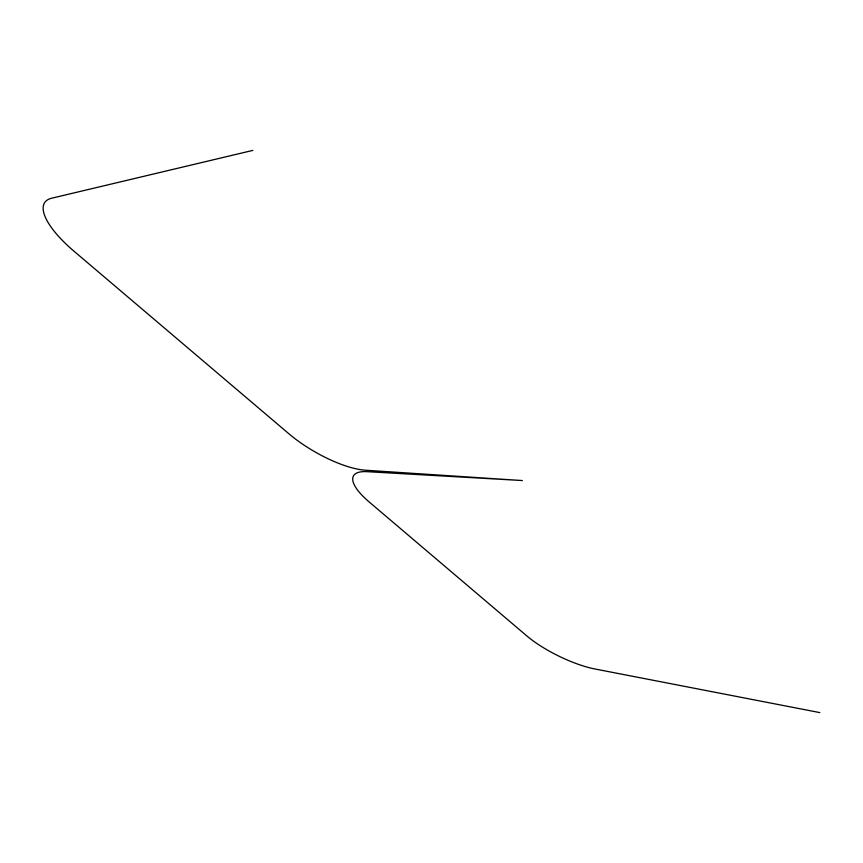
<?xml version="1.0" encoding="UTF-8"?>
<svg xmlns="http://www.w3.org/2000/svg" width="863" height="863" viewBox="0 0 863 863"><rect width="100%" height="100%" fill="white"/><g stroke="black" fill="none" stroke-linecap="round" stroke-linejoin="round"><path stroke-width="1.29" d="M252.837 150.399L51.694 198.21A74.035 25.103 34.1 0 0 73.819 251.047L288.911 433.787A63.344 20.432 29.9 0 0 365.502 470.216L522.363 480.551L367.196 471.683A60.108 18.608 28.5 0 0 369.235 502.029L526.98 636.053A54.66 15.038 26.2 0 0 594.79 668.954L819.85 712.601"/></g></svg>
